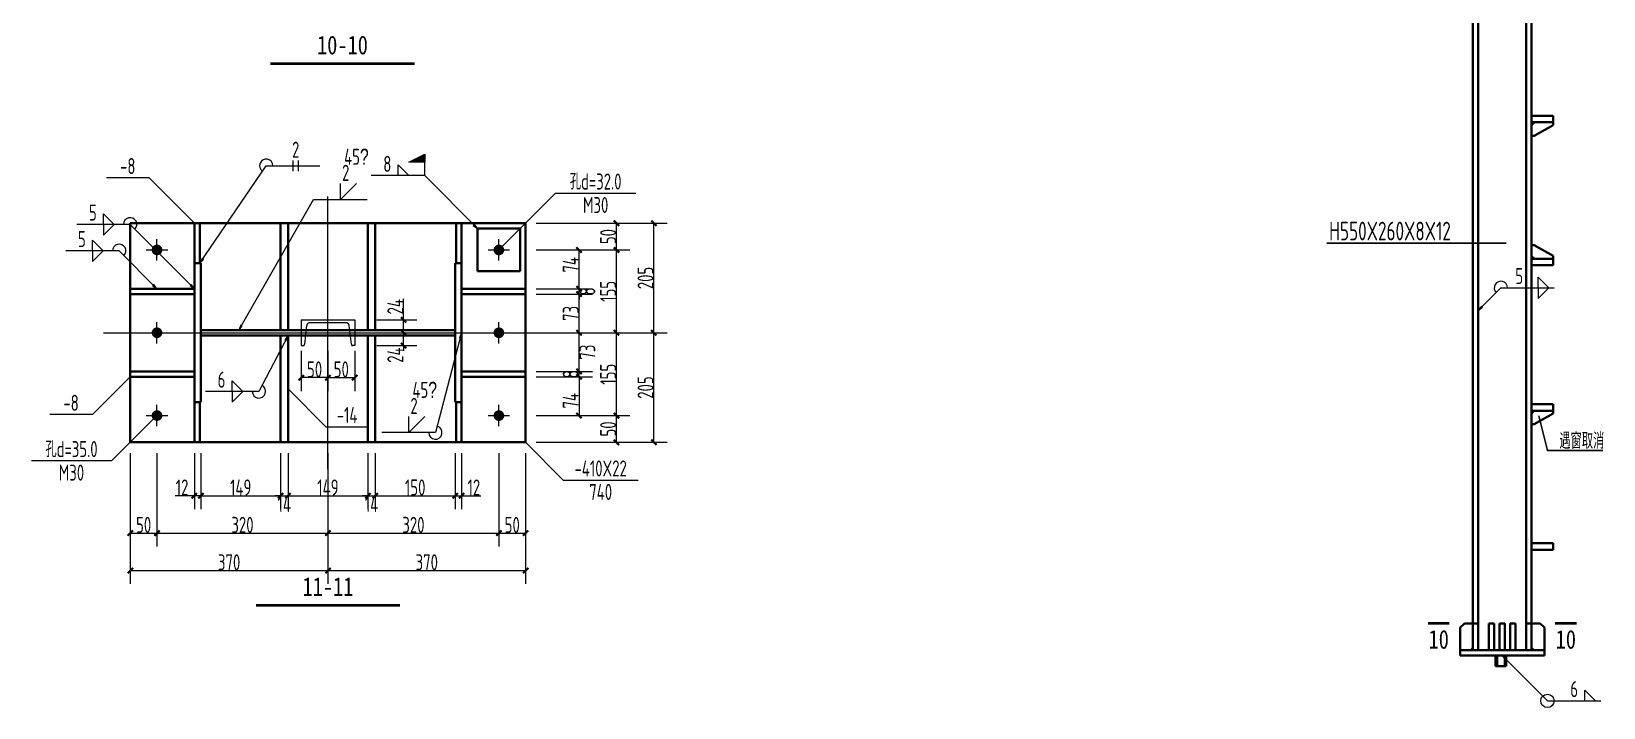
# Model space of a CAD drawing. Extents: x 2303022 to 2899168, y 17226141 to 18257813.
# Drawn here: x 2630977 to 2660404, y 17350656 to 17363309 of the extents above; entities that cross this region are included whole.
import ezdxf
from ezdxf.enums import TextEntityAlignment as Align

# ---------------------------------------------------------------- set-up
doc = ezdxf.new("R2010")
doc.units = 0
doc.header["$LTSCALE"] = 1000
doc.header["$MEASUREMENT"] = 0
doc.linetypes.add('线型2', pattern=[5, 3, -2])
doc.linetypes.add('线型4', pattern=[2.5, 1.5, -1])
for name, color, linetype, lineweight in [('10', 7, 'Continuous', 35), ('116', 1, 'Continuous', 35), ('12', 2, 'Continuous', 35), ('14', 2, 'Continuous', 35), ('20', 2, 'Continuous', 35), ('尺寸标注', 9, 'Continuous', 18), ('焊缝标注', 9, 'Continuous', 18), ('螺栓孔标注', 9, 'Continuous', 18), ('钢板标注', 9, 'Continuous', 18)]:
    doc.layers.add(name, color=color, linetype=linetype, lineweight=lineweight)
doc.layers.add('BALCONY', color=6, linetype='Continuous')
doc.styles.add('FromPkpm', font='Pkpmeng', dxfattribs={"width": 0.7, "bigfont": 'hztxt'})
doc.styles.add('PkpmHz', font='Pkpmeng', dxfattribs={"width": 0.7, "bigfont": 'hztxt'})
doc.styles.add('TSSD_Dimension', font='Tssdeng.shx', dxfattribs={"width": 0.7, "bigfont": 'hztxt.shx'})
doc.styles.add('宋体', font='', dxfattribs={"width": 0.8})
doc.styles.get('宋体').set_extended_font_data('SimSun')

# ---------------------------------------------------------------- blocks, each defined once
blk = doc.blocks.new('_ArchTick')
at = {"color": 0, "linetype": 'ByBlock', "const_width": 0.4}
blk.add_lwpolyline([(-0.5, -0.5), (0.5, 0.5)], dxfattribs=at)
blk = doc.blocks.new('w453w53')
at = {"layer": '12', "color": 4}
for p, q in [((473598, 1381074, -5700), (474078, 1381074, -5700)), ((473598, 1380924, -5700), (473598, 1381074, -5700)), ((473598, 1381074, -5700), (474078, 1381074, -5700)), ((473598, 1380924, -5700), (473598, 1380864, -5700)), ((473598, 1380864, -5700), (474019, 1380624, -5700)), ((474078, 1380865, -5700), (474018, 1380924, -5700)), ((474078, 1381074, -5700), (474078, 1380925, -5700)), ((474078, 1380625, -5700), (474078, 1380865, -5700)), ((474019, 1380624, -5700), (474078, 1380625, -5700))]:
    blk.add_line(p, q, dxfattribs=at)
at = {"layer": '12', "color": 4, "elevation": -5700}
blk.add_lwpolyline([(474078, 1380925), (473598, 1380925)], dxfattribs=at)

msp = doc.modelspace()

# ---------------------------------------------------------------- hatches: boundary and pattern name
at = {"layer": '焊缝标注'}
for points in [[(2638338.5, 17360860.9), (2638038.5, 17360860.9), (2638338.5, 17361010.9)], [(2639327.3, 17359619.8), (2639267.3, 17359701.2), (2639246, 17359680)], [(2634127.3, 17358969.8), (2634196, 17359043.9), (2634171.3, 17359060.8)], [(2633327.3, 17358494.8), (2633267.3, 17358576.2), (2633246, 17358555)], [(2634027.3, 17358494.8), (2633967.3, 17358576.2), (2633946, 17358555)], [(2658058.5, 17358086.6), (2658139.8, 17358146.7), (2658118.6, 17358167.9)], [(2634861.3, 17357719.8), (2634924, 17357799.1), (2634897.9, 17357814)], [(2635780.6, 17357619.8), (2635721.1, 17357538), (2635747.7, 17357524.2)], [(2639027.3, 17357669.8), (2638987.5, 17357576.8), (2639016.5, 17357569.2)], [(2658508.5, 17351632.3), (2658568.4, 17351550.8), (2658589.6, 17351571.9)]]:
    msp.add_hatch(color=256, dxfattribs=at).paths.add_polyline_path(points)

# ---------------------------------------------------------------- linework, layer by layer
at = {"color": 3, "lineweight": 35, "ltscale": 100}
for p, q in [((2657958.5, 17351732.3), (2657958.5, 17371632.3)), ((2658058.5, 17351732.3), (2658058.5, 17371632.3)), ((2658958.5, 17351732.3), (2658958.5, 17371632.3)), ((2659058.5, 17351732.3), (2659058.5, 17371632.3))]:
    msp.add_line(p, q, dxfattribs=at)
at = {"layer": '10', "linetype": '线型2', "lineweight": 18, "ltscale": 100}
for p, q in [((2636527.3, 17355119.8), (2636527.3, 17360219.8)), ((2632327.3, 17357669.8), (2640727.3, 17357669.8))]:
    msp.add_line(p, q, dxfattribs=at)
at = {"layer": '10', "lineweight": 18, "ltscale": 100}
for p, q in [((2633327.3, 17359019.8), (2633327.3, 17359419.8)), ((2639727.3, 17359019.8), (2639727.3, 17359419.8)), ((2633127.3, 17359219.8), (2633527.3, 17359219.8)), ((2639527.3, 17359219.8), (2639927.3, 17359219.8)), ((2633327.3, 17357469.8), (2633327.3, 17357869.8)), ((2639727.3, 17357469.8), (2639727.3, 17357869.8)), ((2633127.3, 17357669.8), (2633527.3, 17357669.8)), ((2639527.3, 17357669.8), (2639927.3, 17357669.8)), ((2633327.3, 17355919.8), (2633327.3, 17356319.8)), ((2639727.3, 17355919.8), (2639727.3, 17356319.8)), ((2633127.3, 17356119.8), (2633527.3, 17356119.8)), ((2639527.3, 17356119.8), (2639927.3, 17356119.8))]:
    msp.add_line(p, q, dxfattribs=at)
at = {"layer": '10', "color": 3, "lineweight": 35, "ltscale": 100}
for p, q in [((2634147.3, 17358969.8), (2634027.3, 17358969.8)), ((2634027.3, 17358969.8), (2634027.3, 17356369.8)), ((2634147.3, 17356369.8), (2634147.3, 17358969.8)), ((2639027.3, 17358969.8), (2638907.3, 17358969.8)), ((2638907.3, 17358969.8), (2638907.3, 17356369.8)), ((2639027.3, 17356369.8), (2639027.3, 17358969.8)), ((2634147.3, 17357719.8), (2638907.3, 17357719.8)), ((2634147.3, 17357619.8), (2638907.3, 17357619.8)), ((2634027.3, 17356369.8), (2634147.3, 17356369.8)), ((2638907.3, 17356369.8), (2639027.3, 17356369.8))]:
    msp.add_line(p, q, dxfattribs=at)
at = {"layer": '10', "color": 1, "linetype": '线型4', "lineweight": 18, "ltscale": 100}
for p, q in [((2636027.3, 17357909.8), (2636027.3, 17357429.8)), ((2636027.3, 17357909.8), (2637027.3, 17357909.8)), ((2636128.4, 17357804.1), (2636088.3, 17357456.2)), ((2636867.9, 17357856.8), (2636186.6, 17357856.8)), ((2636966.3, 17357456.2), (2636926.2, 17357804.1)), ((2637027.3, 17357909.8), (2637027.3, 17357429.8)), ((2636027.3, 17357429.8), (2636064.4, 17357429.8)), ((2637027.3, 17357429.8), (2636990.1, 17357429.8))]:
    msp.add_line(p, q, dxfattribs=at)
at = {"layer": '10', "lineweight": 35, "ltscale": 100, "const_width": 50}
for points in [[(2635448.9, 17362704.8), (2638148.9, 17362704.8)], [(2635177.3, 17352569.8), (2637877.3, 17352569.8)], [(2657118.5, 17352232.3), (2657518.5, 17352232.3)], [(2659898.5, 17352232.3), (2659498.5, 17352232.3)]]:
    msp.add_lwpolyline(points, dxfattribs=at)
at = {"layer": '10', "color": 1, "ltscale": 100, "const_width": 100}
for points in [[(2633377.3, 17359219.8, 1), (2633277.3, 17359219.8, 1)], [(2639777.3, 17359219.8, 1), (2639677.3, 17359219.8, 1)], [(2633377.3, 17357669.8, 1), (2633277.3, 17357669.8, 1)], [(2639777.3, 17357669.8, 1), (2639677.3, 17357669.8, 1)], [(2633377.3, 17356119.8, 1), (2633277.3, 17356119.8, 1)], [(2639777.3, 17356119.8, 1), (2639677.3, 17356119.8, 1)]]:
    msp.add_lwpolyline(points, format="xyb", close=True, dxfattribs=at)
at = {"layer": '10', "color": 1, "linetype": '线型4', "lineweight": 18, "ltscale": 100}
for centre, radius, start, end in [((2636190.4, 17357794.1), 62.8, 93.4084, 170.88101), ((2636864.2, 17357794.1), 62.8, 9.11901, 86.5916), ((2636065.9, 17357452.4), 22.7, 266.23474, 9.47566), ((2636988.6, 17357452.4), 22.7, 170.52434, 273.76526)]:
    msp.add_arc(centre, radius, start, end, dxfattribs=at)
at = {"layer": '116', "lineweight": 35, "ltscale": 100}
for p, q in [((2658383.5, 17351632.3), (2658383.5, 17351432.3)), ((2658413.5, 17351632.3), (2658413.5, 17351432.3)), ((2658553.5, 17351632.3), (2658553.5, 17351432.3)), ((2658583.5, 17351632.3), (2658583.5, 17351432.3)), ((2658383.5, 17351432.3), (2658583.5, 17351432.3))]:
    msp.add_line(p, q, dxfattribs=at)
at = {"layer": '12', "color": 4}
for p, q in [((2659458.4, 17353732.3), (2659058.5, 17353732.3)), ((2659458.4, 17353732.3), (2659058.5, 17353732.3)), ((2659458.3, 17353607.3), (2659458.4, 17353732.3))]:
    msp.add_line(p, q, dxfattribs=at)
msp.add_lwpolyline([(2659058.4, 17353607.6), (2659458.3, 17353607.6)], dxfattribs=at)
at = {"layer": '14', "lineweight": 35, "ltscale": 100}
for p, q in [((2657718.5, 17352152.3), (2657798.5, 17352232.3)), ((2657798.5, 17352232.3), (2657958.5, 17352232.3)), ((2657958.5, 17352232.3), (2657958.5, 17351772.3)), ((2657958.5, 17351732.3), (2657958.5, 17352232.3)), ((2657958.5, 17352232.3), (2658058.5, 17352232.3)), ((2658058.5, 17352232.3), (2658058.5, 17351732.3)), ((2658258.5, 17351732.3), (2658258.5, 17352232.3)), ((2658258.5, 17352232.3), (2658358.5, 17352232.3)), ((2658358.5, 17352232.3), (2658358.5, 17351732.3)), ((2658458.5, 17351732.3), (2658458.5, 17352232.3)), ((2658458.5, 17352232.3), (2658558.5, 17352232.3)), ((2658558.5, 17352232.3), (2658558.5, 17351732.3)), ((2658658.5, 17351732.3), (2658658.5, 17352232.3)), ((2658658.5, 17352232.3), (2658758.5, 17352232.3)), ((2658758.5, 17352232.3), (2658758.5, 17351732.3)), ((2658958.5, 17351732.3), (2658958.5, 17352232.3)), ((2658958.5, 17352232.3), (2659058.5, 17352232.3)), ((2659058.5, 17352232.3), (2659058.5, 17351772.3)), ((2659218.5, 17352232.3), (2659058.5, 17352232.3)), ((2659058.5, 17352232.3), (2659058.5, 17351732.3)), ((2659298.5, 17352152.3), (2659218.5, 17352232.3)), ((2657718.5, 17351732.3), (2657718.5, 17352152.3)), ((2659298.5, 17351732.3), (2659298.5, 17352152.3)), ((2657718.5, 17351632.3), (2657718.5, 17351732.3)), ((2657718.5, 17351732.3), (2659298.5, 17351732.3)), ((2657918.5, 17351732.3), (2657718.5, 17351732.3)), ((2659298.5, 17351632.3), (2657718.5, 17351632.3)), ((2657958.5, 17351772.3), (2657918.5, 17351732.3)), ((2658058.5, 17351732.3), (2657958.5, 17351732.3)), ((2658358.5, 17351732.3), (2658258.5, 17351732.3)), ((2658558.5, 17351732.3), (2658458.5, 17351732.3)), ((2658758.5, 17351732.3), (2658658.5, 17351732.3)), ((2659058.5, 17351732.3), (2658958.5, 17351732.3)), ((2659058.5, 17351772.3), (2659098.5, 17351732.3)), ((2659098.5, 17351732.3), (2659298.5, 17351732.3)), ((2659298.5, 17351732.3), (2659298.5, 17351632.3))]:
    msp.add_line(p, q, dxfattribs=at)
at = {"layer": '20', "lineweight": 35, "ltscale": 100}
for p, q in [((2640227.3, 17359719.8), (2632827.3, 17359719.8)), ((2632827.3, 17359719.8), (2632827.3, 17355619.8)), ((2634127.3, 17359719.8), (2634027.3, 17359719.8)), ((2634027.3, 17359719.8), (2634027.3, 17358969.8)), ((2634127.3, 17358969.8), (2634127.3, 17359719.8)), ((2635780.6, 17359719.8), (2635640.6, 17359719.8)), ((2635640.6, 17359719.8), (2635640.6, 17357719.8)), ((2635780.6, 17357719.8), (2635780.6, 17359719.8)), ((2637414, 17359719.8), (2637274, 17359719.8)), ((2637274, 17359719.8), (2637274, 17357719.8)), ((2637414, 17357719.8), (2637414, 17359719.8)), ((2639027.3, 17359719.8), (2638927.3, 17359719.8)), ((2638927.3, 17359719.8), (2638927.3, 17358969.8)), ((2639027.3, 17358969.8), (2639027.3, 17359719.8)), ((2640127.3, 17359619.8), (2639327.3, 17359619.8)), ((2639327.3, 17359619.8), (2639327.3, 17358819.8)), ((2640127.3, 17358819.8), (2640127.3, 17359619.8)), ((2640227.3, 17355619.8), (2640227.3, 17359719.8)), ((2634027.3, 17358969.8), (2634127.3, 17358969.8)), ((2638927.3, 17358969.8), (2639027.3, 17358969.8)), ((2639327.3, 17358819.8), (2640127.3, 17358819.8)), ((2634027.3, 17358494.8), (2632827.3, 17358494.8)), ((2632827.3, 17358494.8), (2632827.3, 17358394.8)), ((2632827.3, 17358394.8), (2634027.3, 17358394.8)), ((2634027.3, 17358394.8), (2634027.3, 17358494.8)), ((2640227.3, 17358494.8), (2639027.3, 17358494.8)), ((2639027.3, 17358494.8), (2639027.3, 17358394.8)), ((2639027.3, 17358394.8), (2640227.3, 17358394.8)), ((2640227.3, 17358394.8), (2640227.3, 17358494.8)), ((2635640.6, 17357719.8), (2635780.6, 17357719.8)), ((2635780.6, 17357619.8), (2635640.6, 17357619.8)), ((2635640.6, 17357619.8), (2635640.6, 17355619.8)), ((2635780.6, 17355619.8), (2635780.6, 17357619.8)), ((2636447.3, 17357719.8), (2636607.3, 17357719.8)), ((2636607.3, 17357619.8), (2636447.3, 17357619.8)), ((2636457.3, 17357719.8), (2636597.3, 17357719.8)), ((2636597.3, 17357619.8), (2636457.3, 17357619.8)), ((2637274, 17357619.8), (2637274, 17355619.8)), ((2637414, 17355619.8), (2637414, 17357619.8)), ((2637590.4, 17357719.8), (2637730.4, 17357719.8)), ((2637730.4, 17357619.8), (2637590.4, 17357619.8)), ((2638123.8, 17357719.8), (2638263.8, 17357719.8)), ((2638263.8, 17357619.8), (2638123.8, 17357619.8)), ((2638128.8, 17357719.8), (2638288.8, 17357719.8)), ((2638288.8, 17357619.8), (2638128.8, 17357619.8)), ((2634027.3, 17356944.8), (2632827.3, 17356944.8)), ((2632827.3, 17356944.8), (2632827.3, 17356844.8)), ((2634027.3, 17356844.8), (2634027.3, 17356944.8)), ((2640227.3, 17356944.8), (2639027.3, 17356944.8)), ((2639027.3, 17356944.8), (2639027.3, 17356844.8)), ((2640227.3, 17356844.8), (2640227.3, 17356944.8)), ((2632827.3, 17356844.8), (2634027.3, 17356844.8)), ((2639027.3, 17356844.8), (2640227.3, 17356844.8)), ((2634127.3, 17356369.8), (2634027.3, 17356369.8)), ((2634027.3, 17356369.8), (2634027.3, 17355619.8)), ((2634127.3, 17355619.8), (2634127.3, 17356369.8)), ((2639027.3, 17356369.8), (2638927.3, 17356369.8)), ((2638927.3, 17356369.8), (2638927.3, 17355619.8)), ((2639027.3, 17355619.8), (2639027.3, 17356369.8)), ((2632827.3, 17355619.8), (2640227.3, 17355619.8)), ((2634027.3, 17355619.8), (2634127.3, 17355619.8)), ((2635640.6, 17355619.8), (2635780.6, 17355619.8)), ((2637274, 17355619.8), (2637414, 17355619.8)), ((2638927.3, 17355619.8), (2639027.3, 17355619.8))]:
    msp.add_line(p, q, dxfattribs=at)
at = {"layer": 'BALCONY'}
msp.add_line((2655227, 17359346), (2658580.2, 17359346), dxfattribs=at)
msp.add_lwpolyline([(2659191.8, 17356114.9), (2659354.3, 17355465.9), (2660388.8, 17355465.9)], dxfattribs=at)
at = {"layer": '尺寸标注', "linetype": 'Continuous', "lineweight": 18}
for p, q in [((2640427.3, 17359719.8), (2642877.3, 17359719.8)), ((2640427.3, 17359719.8), (2642177.3, 17359719.8)), ((2641927.3, 17359219.8), (2641927.3, 17359719.8)), ((2642627.3, 17357669.8), (2642627.3, 17359719.8)), ((2640427.3, 17359219.8), (2642177.3, 17359219.8)), ((2640427.3, 17359219.8), (2642177.3, 17359219.8)), ((2640427.3, 17359219.8), (2641477.3, 17359219.8)), ((2641227.3, 17358494.8), (2641227.3, 17359219.8)), ((2641927.3, 17357669.8), (2641927.3, 17359219.8)), ((2640427.3, 17358494.8), (2641477.3, 17358494.8)), ((2640427.3, 17358494.8), (2641477.3, 17358494.8)), ((2640427.3, 17358394.8), (2641477.3, 17358394.8)), ((2640427.3, 17358394.8), (2641477.3, 17358394.8)), ((2641227.3, 17358494.8), (2641227.3, 17358594.8)), ((2641227.3, 17358394.8), (2641227.3, 17358494.8)), ((2641227.3, 17358394.8), (2641227.3, 17358294.8)), ((2641227.3, 17357669.8), (2641227.3, 17358394.8)), ((2637943.8, 17357909.8), (2637943.8, 17358305.4)), ((2637443.8, 17357909.8), (2638193.8, 17357909.8)), ((2637943.8, 17357669.8), (2637943.8, 17357909.8)), ((2637943.8, 17357669.8), (2637943.8, 17357769.8)), ((2637443.8, 17357669.8), (2638193.8, 17357669.8)), ((2637443.8, 17357669.8), (2638193.8, 17357669.8)), ((2637943.8, 17357429.8), (2637943.8, 17357669.8)), ((2640427.3, 17357669.8), (2642877.3, 17357669.8)), ((2640427.3, 17357669.8), (2642877.3, 17357669.8)), ((2640427.3, 17357669.8), (2642177.3, 17357669.8)), ((2640427.3, 17357669.8), (2642177.3, 17357669.8)), ((2640427.3, 17357669.8), (2641477.3, 17357669.8)), ((2640427.3, 17357669.8), (2641477.3, 17357669.8)), ((2641227.3, 17356944.8), (2641227.3, 17357669.8)), ((2641927.3, 17356119.8), (2641927.3, 17357669.8)), ((2642627.3, 17355619.8), (2642627.3, 17357669.8)), ((2636027.3, 17357329.8), (2636027.3, 17356579.8)), ((2636527.3, 17357329.8), (2636527.3, 17356579.8)), ((2636527.3, 17357329.8), (2636527.3, 17356579.8)), ((2637027.3, 17357329.8), (2637027.3, 17356579.8)), ((2637443.8, 17357429.8), (2638193.8, 17357429.8)), ((2637943.8, 17357429.8), (2637943.8, 17357329.8)), ((2640427.3, 17356944.8), (2641477.3, 17356944.8)), ((2640427.3, 17356944.8), (2641477.3, 17356944.8)), ((2641227.3, 17356944.8), (2641227.3, 17357044.8)), ((2641227.3, 17356844.8), (2641227.3, 17356944.8)), ((2636527.3, 17356829.8), (2636027.3, 17356829.8)), ((2636527.3, 17356829.8), (2637027.3, 17356829.8)), ((2640427.3, 17356844.8), (2641477.3, 17356844.8)), ((2640427.3, 17356844.8), (2641477.3, 17356844.8)), ((2641227.3, 17356844.8), (2641227.3, 17356744.8)), ((2641227.3, 17356844.8), (2641227.3, 17356119.8)), ((2640427.3, 17356119.8), (2642177.3, 17356119.8)), ((2640427.3, 17356119.8), (2642177.3, 17356119.8)), ((2640427.3, 17356119.8), (2641477.3, 17356119.8)), ((2641927.3, 17355619.8), (2641927.3, 17356119.8)), ((2632827.3, 17355419.8), (2632827.3, 17352969.8)), ((2632827.3, 17355419.8), (2632827.3, 17353669.8)), ((2633327.3, 17355419.8), (2633327.3, 17353669.8)), ((2633327.3, 17355419.8), (2633327.3, 17353669.8)), ((2634027.3, 17355419.8), (2634027.3, 17354369.8)), ((2634147.3, 17355419.8), (2634147.3, 17354369.8)), ((2634147.3, 17355419.8), (2634147.3, 17354369.8)), ((2635640.6, 17355419.8), (2635640.6, 17354369.8)), ((2635640.6, 17355419.8), (2635640.6, 17354369.8)), ((2635780.6, 17355419.8), (2635780.6, 17354369.8)), ((2635780.6, 17355419.8), (2635780.6, 17354369.8)), ((2636527.3, 17355419.8), (2636527.3, 17352969.8)), ((2636527.3, 17355419.8), (2636527.3, 17352969.8)), ((2636527.3, 17355419.8), (2636527.3, 17353669.8)), ((2636527.3, 17355419.8), (2636527.3, 17353669.8)), ((2637274, 17355419.8), (2637274, 17354369.8)), ((2637274, 17355419.8), (2637274, 17354369.8)), ((2637414, 17355419.8), (2637414, 17354369.8)), ((2637414, 17355419.8), (2637414, 17354369.8)), ((2638907.3, 17355419.8), (2638907.3, 17354369.8)), ((2638907.3, 17355419.8), (2638907.3, 17354369.8)), ((2639027.3, 17355419.8), (2639027.3, 17354369.8)), ((2639727.3, 17355419.8), (2639727.3, 17353669.8)), ((2639727.3, 17355419.8), (2639727.3, 17353669.8)), ((2640227.3, 17355419.8), (2640227.3, 17352969.8)), ((2640227.3, 17355419.8), (2640227.3, 17353669.8)), ((2640427.3, 17355619.8), (2642877.3, 17355619.8)), ((2640427.3, 17355619.8), (2642177.3, 17355619.8)), ((2634027.3, 17354619.8), (2633665.4, 17354619.8)), ((2634147.3, 17354619.8), (2634027.3, 17354619.8)), ((2634147.3, 17354619.8), (2635640.6, 17354619.8)), ((2635640.6, 17354619.8), (2635540.6, 17354619.8)), ((2635640.6, 17354619.8), (2635780.6, 17354619.8)), ((2635780.6, 17354619.8), (2637274, 17354619.8)), ((2635780.6, 17354619.8), (2635880.6, 17354619.8)), ((2637274, 17354619.8), (2637174, 17354619.8)), ((2637274, 17354619.8), (2637414, 17354619.8)), ((2637414, 17354619.8), (2638907.3, 17354619.8)), ((2637414, 17354619.8), (2637514, 17354619.8)), ((2638907.3, 17354619.8), (2639027.3, 17354619.8)), ((2639027.3, 17354619.8), (2639389.2, 17354619.8)), ((2632827.3, 17353919.8), (2633327.3, 17353919.8)), ((2633327.3, 17353919.8), (2636527.3, 17353919.8)), ((2636527.3, 17353919.8), (2639727.3, 17353919.8)), ((2639727.3, 17353919.8), (2640227.3, 17353919.8)), ((2632827.3, 17353219.8), (2636527.3, 17353219.8)), ((2636527.3, 17353219.8), (2640227.3, 17353219.8))]:
    msp.add_line(p, q, dxfattribs=at)
at = {"layer": '焊缝标注', "lineweight": 18, "ltscale": 100}
for p, q in [((2634127.3, 17358969.8), (2635373.3, 17360796.2)), ((2635373.3, 17360796.2), (2636373.3, 17360796.2)), ((2635873.3, 17360696.2), (2635873.3, 17360896.2)), ((2635973.3, 17360696.2), (2635973.3, 17360896.2)), ((2638038.5, 17360610.9), (2637838.5, 17360810.9)), ((2637838.5, 17360610.9), (2637838.5, 17360810.9)), ((2638338.5, 17360610.9), (2638338.5, 17360860.9)), ((2636759.6, 17360163.2), (2636759.6, 17360463.2)), ((2636759.6, 17360163.2), (2637059.6, 17360463.2)), ((2638338.5, 17360610.9), (2637338.5, 17360610.9)), ((2639327.3, 17359619.8), (2638338.5, 17360610.9)), ((2634861.3, 17357719.8), (2636259.6, 17360163.2)), ((2636259.6, 17360163.2), (2637259.6, 17360163.2)), ((2632526.6, 17359698.3), (2632326.6, 17359898.3)), ((2632326.6, 17359698.3), (2632326.6, 17359898.3)), ((2632826.6, 17359698.3), (2631826.6, 17359698.3)), ((2632526.6, 17359698.3), (2632326.6, 17359498.3)), ((2632326.6, 17359698.3), (2632326.6, 17359498.3)), ((2634027.3, 17358494.8), (2632826.6, 17359698.3)), ((2632321, 17359202.7), (2632121, 17359402.7)), ((2632121, 17359202.7), (2632121, 17359402.7)), ((2632621, 17359202.7), (2631621, 17359202.7)), ((2632321, 17359202.7), (2632121, 17359002.7)), ((2632121, 17359202.7), (2632121, 17359002.7)), ((2633327.3, 17358494.8), (2632621, 17359202.7)), ((2659182.9, 17358710.7), (2659382.9, 17358510.7)), ((2659182.9, 17358510.7), (2659182.9, 17358710.7)), ((2658058.5, 17358086.6), (2658482.9, 17358510.7)), ((2658482.9, 17358510.7), (2659482.9, 17358510.7)), ((2659182.9, 17358310.7), (2659382.9, 17358510.7)), ((2659182.9, 17358510.7), (2659182.9, 17358310.7)), ((2635780.6, 17357619.8), (2635235.3, 17356572.4)), ((2639027.3, 17357669.8), (2638538.4, 17355801.3)), ((2634935.3, 17356572.4), (2634735.3, 17356772.4)), ((2634735.3, 17356572.4), (2634735.3, 17356772.4)), ((2635235.3, 17356572.4), (2634235.3, 17356572.4)), ((2634935.3, 17356572.4), (2634735.3, 17356372.4)), ((2634735.3, 17356572.4), (2634735.3, 17356372.4)), ((2638038.4, 17355801.3), (2638038.4, 17356101.3)), ((2638038.4, 17355801.3), (2638338.4, 17356101.3)), ((2638538.4, 17355801.3), (2637538.4, 17355801.3)), ((2658508.5, 17351632.3), (2659354.7, 17350781.4)), ((2659354.7, 17350781.4), (2660354.7, 17350781.4)), ((2660054.7, 17350981.4), (2660254.7, 17350781.4)), ((2660054.7, 17350781.4), (2660054.7, 17350981.4))]:
    msp.add_line(p, q, dxfattribs=at)
at = {"layer": '焊缝标注', "linetype": 'Continuous'}
for points in [[(2638338.5, 17360860.9), (2638038.5, 17360860.9), (2638338.5, 17361010.9)], [(2639327.3, 17359619.8), (2639267.3, 17359701.2), (2639246, 17359680)], [(2634127.3, 17358969.8), (2634196, 17359043.9), (2634171.3, 17359060.8)], [(2633327.3, 17358494.8), (2633267.3, 17358576.2), (2633246, 17358555)], [(2634027.3, 17358494.8), (2633967.3, 17358576.2), (2633946, 17358555)], [(2658058.5, 17358086.6), (2658139.8, 17358146.7), (2658118.6, 17358167.9)], [(2634861.3, 17357719.8), (2634924, 17357799.1), (2634897.9, 17357814)], [(2635780.6, 17357619.8), (2635721.1, 17357538), (2635747.7, 17357524.2)], [(2639027.3, 17357669.8), (2638987.5, 17357576.8), (2639016.5, 17357569.2)], [(2658508.5, 17351632.3), (2658568.4, 17351550.8), (2658589.6, 17351571.9)]]:
    msp.add_lwpolyline(points, close=True, dxfattribs=at)
at = {"layer": '焊缝标注', "lineweight": 18, "ltscale": 100}
msp.add_circle((2659354.7, 17350781.4), 125, dxfattribs=at)
for centre, start, end in [((2635373.3, 17360796.2), 0, 235.6976), ((2632826.6, 17359698.3), 314.93155, 180), ((2632621, 17359202.7), 314.93158, 180), ((2658482.9, 17358510.7), 0, 224.97682), ((2635235.3, 17356572.4), 180, 62.49496), ((2638538.4, 17355801.3), 180, 75.3359)]:
    msp.add_arc(centre, 125, start, end, dxfattribs=at)
at = {"layer": '螺栓孔标注', "lineweight": 18, "ltscale": 100}
for p, q in [((2639727.3, 17359219.8), (2640788.4, 17360280)), ((2640788.4, 17360280), (2642288.4, 17360280)), ((2633327.3, 17356119.8), (2632477.1, 17355272.9)), ((2632477.1, 17355272.9), (2630977.1, 17355272.9))]:
    msp.add_line(p, q, dxfattribs=at)
at = {"layer": '螺栓孔标注', "ltscale": 100, "const_width": 10}
for points in [[(2639732.3, 17359219.8, 1), (2639722.3, 17359219.8, 1)], [(2633332.3, 17356119.8, 1), (2633322.3, 17356119.8, 1)]]:
    msp.add_lwpolyline(points, format="xyb", close=True, dxfattribs=at)
at = {"layer": '钢板标注', "lineweight": 18, "ltscale": 100}
for p, q in [((2633179.8, 17360569.3), (2632379.8, 17360569.3)), ((2634027.3, 17359719.8), (2633179.8, 17360569.3)), ((2632827.3, 17356844.8), (2632118.8, 17356139.1)), ((2635780.6, 17356619.8), (2636485.8, 17355910.7)), ((2632118.8, 17356139.1), (2631318.8, 17356139.1)), ((2636485.8, 17355910.7), (2637285.8, 17355910.7)), ((2640227.3, 17355619.8), (2640932.4, 17354910.7)), ((2640932.4, 17354910.7), (2642332.4, 17354910.7))]:
    msp.add_line(p, q, dxfattribs=at)
at = {"layer": '钢板标注', "ltscale": 100, "const_width": 10}
for points in [[(2634032.3, 17359719.8, 1), (2634022.3, 17359719.8, 1)], [(2632832.3, 17356844.8, 1), (2632822.3, 17356844.8, 1)], [(2635785.6, 17356619.8, 1), (2635775.6, 17356619.8, 1)], [(2640232.3, 17355619.8, 1), (2640222.3, 17355619.8, 1)]]:
    msp.add_lwpolyline(points, format="xyb", close=True, dxfattribs=at)

# ---------------------------------------------------------------- block references
at = {"extrusion": (0, 0, -1), "xscale": 0.8331249952316284, "yscale": 0.8331249952316284, "zscale": -0.8331250001039336}
for p in [(-3054024.9, 16211124.9, -4748.8), (-3054024.9, 16205724.9, -4748.8)]:
    msp.add_blockref('w453w53', p, dxfattribs=at)
at = {"extrusion": (0, 0, -1), "xscale": -0.8331249952316284, "yscale": 0.8331249952316284, "zscale": -0.8331250001039336, "rotation": 180}
msp.add_blockref('w453w53', (-3054024.9, 18509539.6, -4748.8), dxfattribs=at)
at = {"layer": '尺寸标注', "linetype": 'Continuous', "lineweight": 18, "xscale": 100, "yscale": 100, "zscale": 100}
for p, rotation in [((2641927.3, 17359719.8), 90), ((2642627.3, 17359719.8), 90), ((2641227.3, 17359219.8), 90), ((2641927.3, 17359219.8), 270), ((2641927.3, 17359219.8), 90), ((2641227.3, 17358494.8), 270), ((2641227.3, 17358494.8), 270), ((2641227.3, 17358394.8), 90), ((2641227.3, 17358394.8), 90), ((2637943.8, 17357909.8), 90), ((2637943.8, 17357669.8), 270), ((2637943.8, 17357669.8), 270), ((2637943.8, 17357429.8), 90), ((2641227.3, 17357669.8), 270), ((2641227.3, 17357669.8), 90), ((2641927.3, 17357669.8), 270), ((2641927.3, 17357669.8), 90), ((2642627.3, 17357669.8), 270), ((2642627.3, 17357669.8), 90), ((2636027.3, 17356829.8), 180), ((2636527.3, 17356829.8), 180), ((2641227.3, 17356944.8), 270), ((2641227.3, 17356944.8), 270), ((2641227.3, 17356844.8), 90), ((2641227.3, 17356844.8), 90), ((2641227.3, 17356119.8), 270), ((2641927.3, 17356119.8), 270), ((2641927.3, 17356119.8), 90), ((2641927.3, 17355619.8), 270), ((2642627.3, 17355619.8), 270), ((2634027.3, 17354619.8), 180), ((2634147.3, 17354619.8), 180), ((2635780.6, 17354619.8), 180), ((2635780.6, 17354619.8), 180), ((2637414, 17354619.8), 180), ((2637414, 17354619.8), 180), ((2638907.3, 17354619.8), 180), ((2632827.3, 17353919.8), 180), ((2633327.3, 17353919.8), 180), ((2636527.3, 17353919.8), 180), ((2639727.3, 17353919.8), 180), ((2632827.3, 17353219.8), 180), ((2636527.3, 17353219.8), 180)]:
    msp.add_blockref('_ArchTick', p, dxfattribs=dict(at, rotation=rotation))
for p in [(2636527.3, 17356829.8), (2637027.3, 17356829.8), (2634147.3, 17354619.8), (2635640.6, 17354619.8), (2635640.6, 17354619.8), (2637274, 17354619.8), (2637274, 17354619.8), (2638907.3, 17354619.8), (2639027.3, 17354619.8), (2633327.3, 17353919.8), (2636527.3, 17353919.8), (2639727.3, 17353919.8), (2640227.3, 17353919.8), (2636527.3, 17353219.8), (2640227.3, 17353219.8)]:
    msp.add_blockref('_ArchTick', p, dxfattribs=at)

# ---------------------------------------------------------------- texts
at = {"layer": '10', "lineweight": 25, "style": '宋体', "width": 0.8}
for s, p in [('10-10', (2636798.9, 17363054.8)), ('11-11', (2636527.3, 17352919.8)), ('10', (2657318.5, 17351932.3)), ('10', (2659698.5, 17351932.3))]:
    msp.add_text(s, height=350, dxfattribs=at).set_placement(p, align=Align.MIDDLE_CENTER)
at = {"layer": 'BALCONY', "style": 'TSSD_Dimension', "width": 0.7}
for s, height, p in [('H550X260X8X12', 350, (2656406.9, 17359574.1)), ('遇窗取消', 300, (2659998.1, 17355664.6))]:
    msp.add_text(s, height=height, dxfattribs=at).set_placement(p, align=Align.MIDDLE)
at = {"layer": '尺寸标注', "linetype": 'Continuous', "lineweight": 18, "char_height": 300, "attachment_point": 5, "rotation": 90, "style": 'FromPkpm'}
for s, insert in [('\\A1;50', (2641772.3, 17359469.8)), ('\\A1;74', (2641072.3, 17358942)), ('\\A1;205', (2642472.3, 17358694.8)), ('\\A1;8', (2641382.3, 17358444.8)), ('\\A1;155', (2641772.3, 17358444.8)), ('\\A1;24', (2637788.8, 17358157.6)), ('\\A1;73', (2641072.3, 17358032.3)), ('\\A1;24', (2637788.8, 17357251.8)), ('\\A1;73', (2641382.3, 17357307.3)), ('\\A1;8', (2641072.3, 17356894.8)), ('\\A1;155', (2641772.3, 17356894.8)), ('\\A1;205', (2642472.3, 17356644.8)), ('\\A1;74', (2641072.3, 17356397.6)), ('\\A1;50', (2641772.3, 17355869.8))]:
    msp.add_mtext(s, dxfattribs=dict(at, insert=insert))
at = {"layer": '尺寸标注', "linetype": 'Continuous', "lineweight": 18, "char_height": 300, "attachment_point": 5, "style": 'FromPkpm'}
for s, insert in [('\\A1;50', (2636277.3, 17356984.8)), ('\\A1;50', (2636777.3, 17356984.8)), ('\\A1;12', (2633796.3, 17354774.8)), ('\\A1;149', (2634894, 17354774.8)), ('\\A1;149', (2636527.3, 17354774.8)), ('\\A1;150', (2638160.6, 17354774.8)), ('\\A1;12', (2639258.2, 17354774.8)), ('\\A1;14', (2635710.6, 17354464.8)), ('\\A1;14', (2637344, 17354464.8)), ('\\A1;50', (2633077.3, 17354074.8)), ('\\A1;320', (2634927.3, 17354074.8)), ('\\A1;320', (2638127.3, 17354074.8)), ('\\A1;50', (2639977.3, 17354074.8)), ('\\A1;370', (2634677.3, 17353374.8)), ('\\A1;370', (2638377.3, 17353374.8))]:
    msp.add_mtext(s, dxfattribs=dict(at, insert=insert))
at = {"layer": '焊缝标注', "lineweight": 25, "width": 0.7}
for s, style, p in [('2', 'FromPkpm', (2635923.3, 17360946.2)), ('45\x8a', 'FromPkpm', (2637059.6, 17360813.2)), ('2', 'FromPkpm', (2636859.6, 17360513.2)), ('8', 'FromPkpm', (2637638.5, 17360680.9)), ('5', 'FromPkpm', (2632126.6, 17359768.3)), ('5', 'FromPkpm', (2631921, 17359272.7)), ('5', 'FromPkpm', (2658826.5, 17358580.7)), ('6', 'FromPkpm', (2634535.3, 17356642.4)), ('45\x8a', 'FromPkpm', (2638338.4, 17356451.3)), ('2', 'FromPkpm', (2638138.4, 17356151.3)), ('6', 'PkpmHz', (2659854.7, 17350851.4))]:
    msp.add_text(s, height=300, dxfattribs=dict(at, style=style)).set_placement(p, align=Align.CENTER)
at = {"layer": '螺栓孔标注', "lineweight": 25, "style": 'FromPkpm', "width": 0.7}
for s, p in [('孔d=32.0', (2641538.4, 17360350)), ('孔d=35.0', (2631727.1, 17355342.9))]:
    msp.add_text(s, height=300, dxfattribs=at).set_placement(p, align=Align.CENTER)
for p in [(2641538.4, 17360210), (2631727.1, 17355202.9)]:
    msp.add_text('M30', height=300, dxfattribs=at).set_placement(p, align=Align.TOP_CENTER)
at = {"layer": '钢板标注', "lineweight": 25, "style": 'FromPkpm', "width": 0.7}
for s, p in [('-8', (2632779.8, 17360639.3)), ('-8', (2631718.8, 17356209.1)), ('-14', (2636885.8, 17355980.7)), ('-410X22', (2641632.4, 17354980.7))]:
    msp.add_text(s, height=300, dxfattribs=at).set_placement(p, align=Align.CENTER)
msp.add_text('740', height=300, dxfattribs=at).set_placement((2641632.4, 17354840.7), align=Align.TOP_CENTER)

doc.saveas('drawing.dxf')
